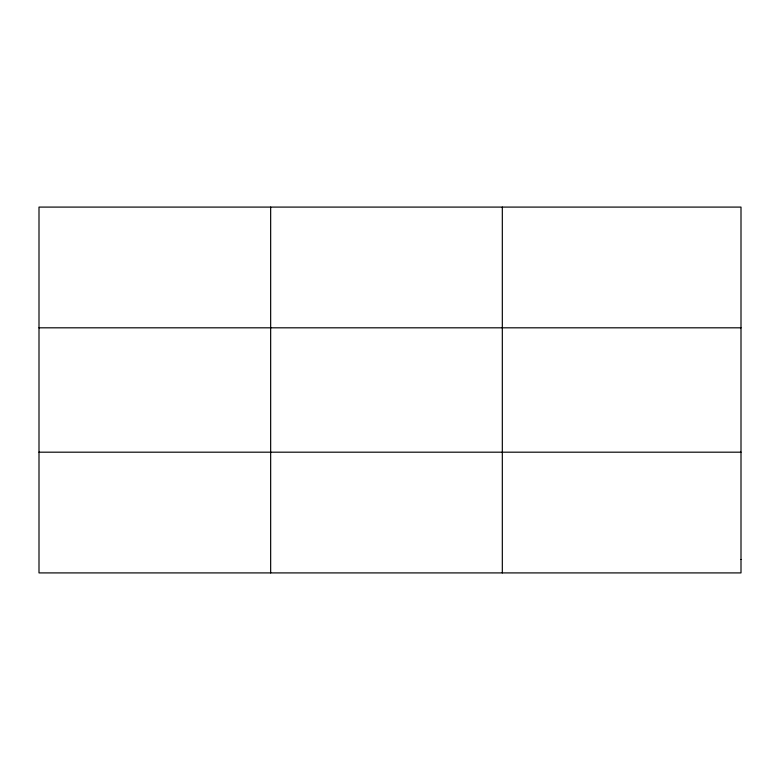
<?xml version="1.0" encoding="UTF-8"?>
<svg xmlns="http://www.w3.org/2000/svg" width="780" height="780" viewBox="0 0 780 780"><rect width="100%" height="100%" fill="white"/><g stroke="black" fill="none" stroke-linecap="round" stroke-linejoin="round"><path stroke-width="1.17" d="M270.66 207.09L270.66 572.91M502.32 207.09L502.32 572.91M39 327.815L741 327.815M39 452.185L741 452.185M741 559.494L741 572.91L39 572.91L39 207.09L741 207.09L741 559.494"/></g></svg>
